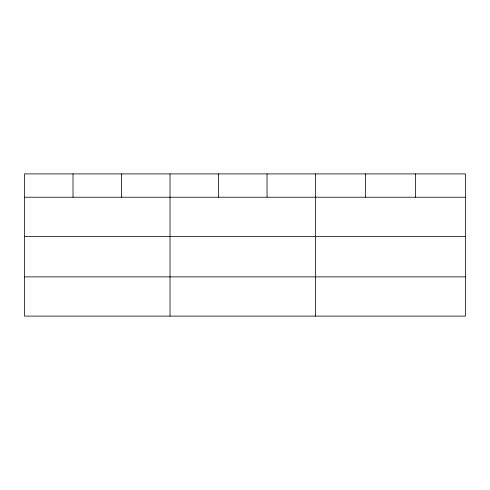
<?xml version="1.0" encoding="UTF-8"?>
<svg xmlns="http://www.w3.org/2000/svg" width="490" height="490" viewBox="0 0 490 490"><rect width="100%" height="100%" fill="white"/><g stroke="black" fill="none" stroke-linecap="round" stroke-linejoin="round"><path stroke-width="0.73" d="M465.5 236.45L465.5 173.895L24.5 173.895L24.5 316.105L465.5 316.105L465.5 236.45L24.5 236.45M24.5 197.219L465.5 197.219M24.5 276.868L465.5 276.868M415.52 173.895L415.52 197.219M365.54 173.895L365.54 197.219M315.56 173.895L315.56 316.105M267.05 173.895L267.05 197.219M218.54 173.895L218.54 197.219M170.03 173.895L170.03 316.105M121.52 173.895L121.52 197.219M73.01 173.895L73.01 197.219"/></g></svg>
